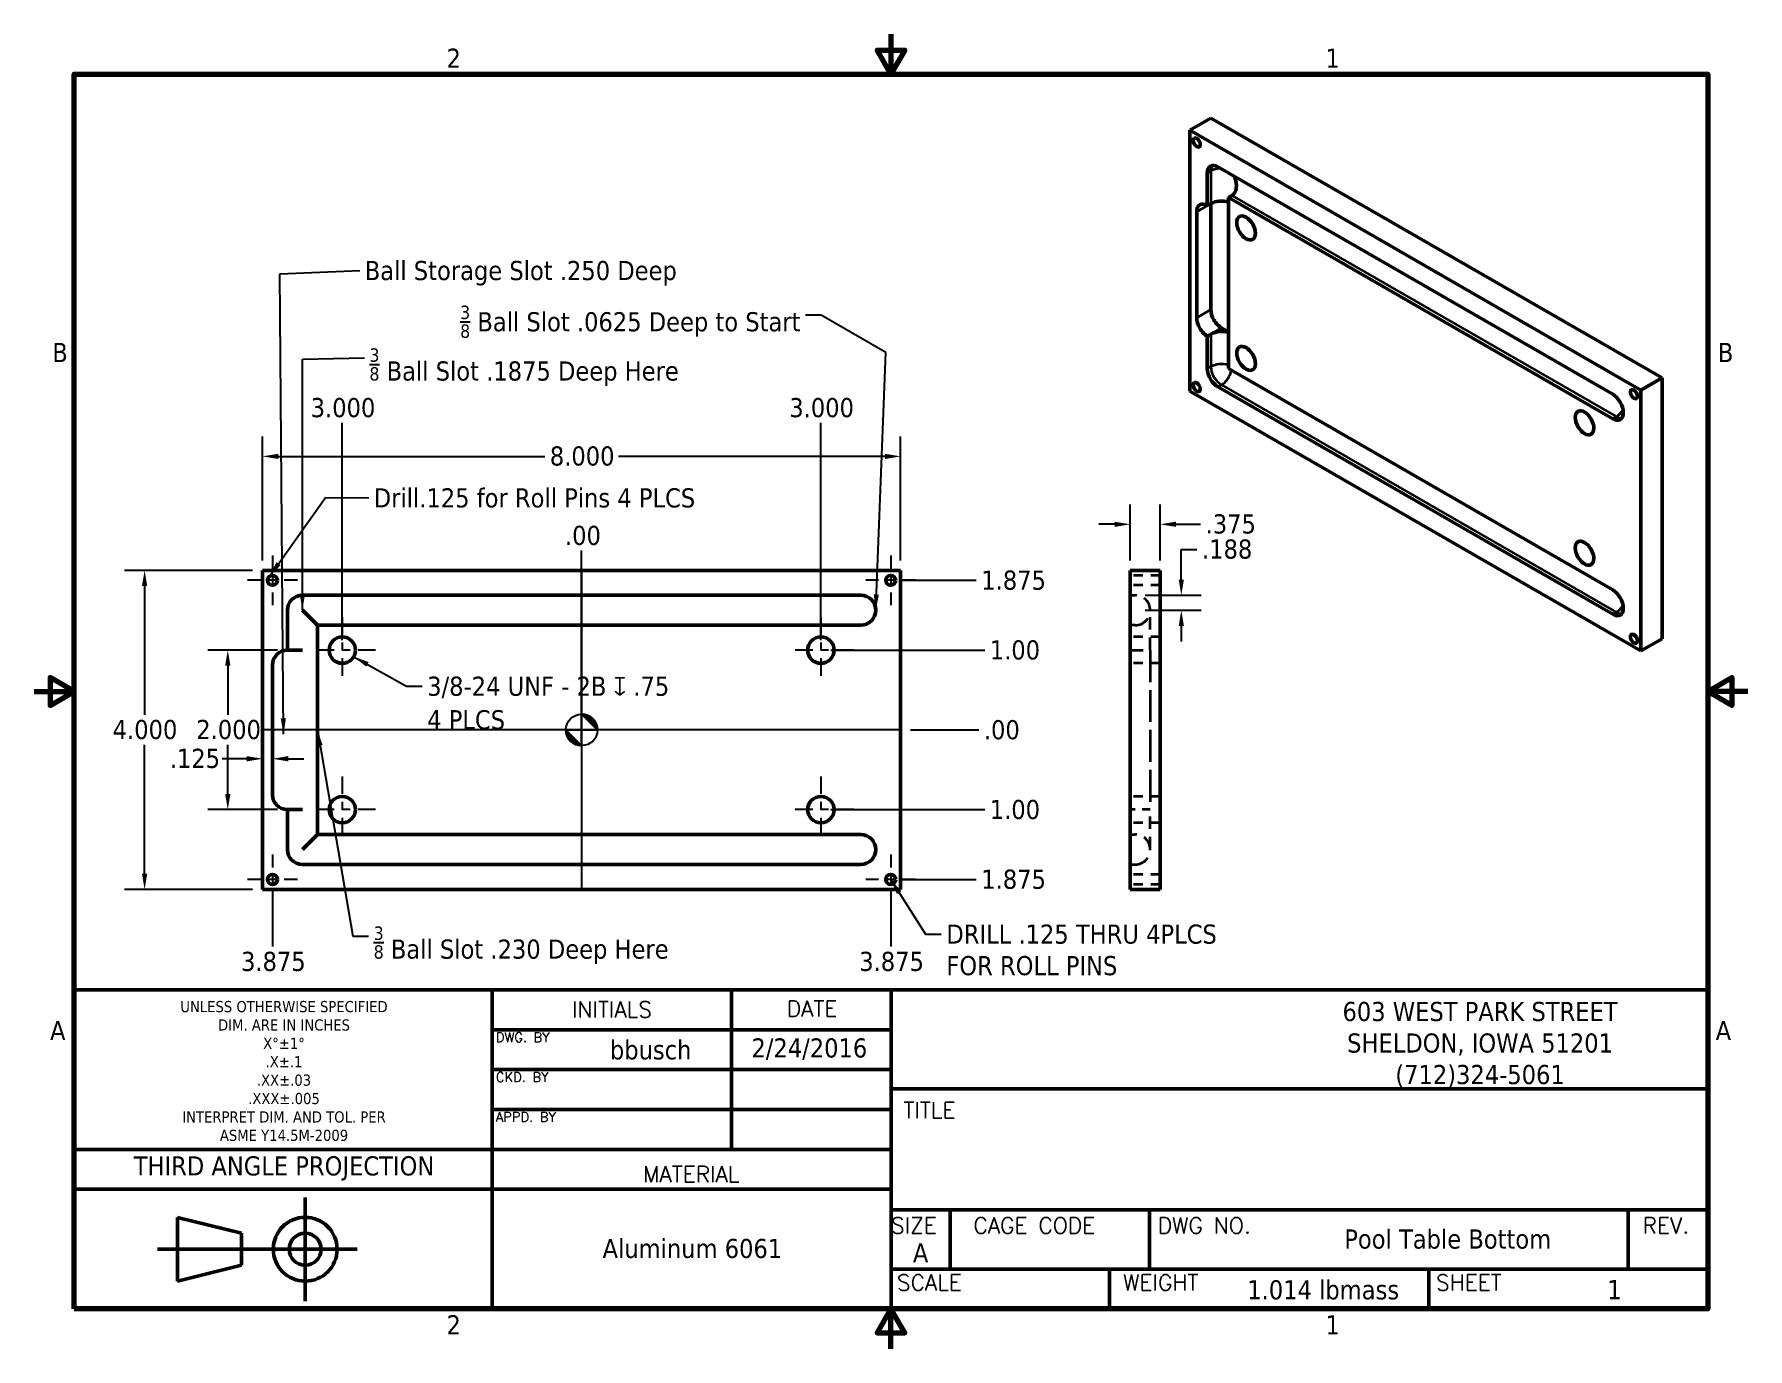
# Model space of a CAD drawing. Header units: inches. Extents: x 0.3 to 21.7, y 0.3 to 16.7.
import ezdxf
from ezdxf.enums import TextEntityAlignment as Align

# ---------------------------------------------------------------- set-up
doc = ezdxf.new("R2010")
doc.units = ezdxf.units.IN
doc.header["$LTSCALE"] = 2
doc.header["$MEASUREMENT"] = 0
doc.linetypes.add('CHAIN', pattern=[0.7087, 0.4724, -0.0591, 0.1181, -0.0591])
doc.linetypes.add('DASHED', pattern=[0.2067, 0.1654, -0.0413])
for name, color, linetype, lineweight in [('Border (ANSI)', 7, 'Continuous', 70), ('Center Mark (ANSI)', 7, 'Continuous', 25), ('Dimension (ANSI)', 7, 'Continuous', 25), ('Hidden (ANSI)', 7, 'DASHED', 35), ('Sketch Geometry (ANSI)', 7, 'Continuous', 25), ('Symbol (ANSI)', 7, 'Continuous', 25), ('Title (ANSI)', 7, 'Continuous', 50), ('Visible (ANSI)', 7, 'Continuous', 50), ('Visible Narrow (ANSI)', 7, 'Continuous', 35)]:
    doc.layers.add(name, color=color, linetype=linetype, lineweight=lineweight)
doc.styles.add('Note Text (ANSI)', font='tahoma.ttf')
doc.styles.add('Text Style48', font='tahoma.ttf')
doc.dimstyles.new('Default (ANSI)', dxfattribs={"dimscale": 2, "dimtxt": 0.12, "dimasz": 0.098425, "dimexe": 0.125, "dimexo": 0.0625, "dimgap": 0.031496, "dimtad": 0, "dimtih": 1, "dimtoh": 1, "dimrnd": 1e-08, "dimzin": 4, "dimdsep": 46, "dimtxsty": 'Note Text (ANSI)', "dimcen": 0.09, "dimdle": 0.393701, "dimclrd": 256, "dimclre": 256, "dimclrt": 256, "dimadec": 0, "dimazin": 1, "dimtfac": 1, "dimtofl": 0, "dimtmove": 0, "dimatfit": 3, "dimfxl": 1, "dimtolj": 1, "dimtzin": 4, "dimlwd": -1, "dimlwe": -1, "dimarcsym": 0})
doc.dimstyles.new('Default (ANSI)$7', dxfattribs={"dimscale": 2, "dimtxt": 0.12, "dimasz": 0.098425, "dimexe": 0.125, "dimexo": 0.0625, "dimgap": 0.031496, "dimtad": 0, "dimtih": 1, "dimtoh": 1, "dimrnd": 1e-08, "dimzin": 4, "dimdsep": 46, "dimtxsty": 'Note Text (ANSI)', "dimcen": 0.09, "dimdle": 0.393701, "dimclrd": 256, "dimclre": 256, "dimclrt": 256, "dimadec": 0, "dimazin": 1, "dimtfac": 1, "dimtofl": 0, "dimtmove": 0, "dimatfit": 3, "dimfxl": 1, "dimtolj": 1, "dimtzin": 4, "dimlwd": -1, "dimlwe": -1, "dimarcsym": 0})

# ---------------------------------------------------------------- blocks, each defined once
blk = doc.blocks.new('Borders Default Border')
at = {"layer": 'Border (ANSI)', "flags": 128}
for points in [[(5.5, 8.37), (5.5, 8.12), (5.413, 8.27), (5.587, 8.27), (5.5, 8.12)], [(0.38, 0.38), (0.38, 8.12), (10.62, 8.12), (10.62, 0.38), (0.38, 0.38)], [(0.13, 4.25), (0.38, 4.25), (0.23, 4.337), (0.23, 4.163), (0.38, 4.25)], [(10.87, 4.25), (10.62, 4.25), (10.77, 4.337), (10.77, 4.163), (10.62, 4.25)], [(5.5, 0.13), (5.5, 0.38), (5.413, 0.23), (5.587, 0.23), (5.5, 0.38)]]:
    blk.add_lwpolyline(points, dxfattribs=at)
at = {"layer": 'Border (ANSI)', "char_height": 0.12, "attachment_point": 7, "style": 'Note Text (ANSI)'}
for s, insert in [('2', (2.714, 8.16)), ('1', (8.223, 8.16)), ('B', (0.243, 6.315)), ('B', (10.683, 6.315)), ('A', (0.229, 2.065)), ('A', (10.669, 2.065)), ('2', (2.714, 0.22)), ('1', (8.223, 0.22))]:
    blk.add_mtext(s, dxfattribs=dict(at, insert=insert))
blk = doc.blocks.new('Title Blocks NCC')
at = {"layer": 'Title (ANSI)'}
for p, q in [((-1.207, 2.066), (-1.207, 4.066)), ((-1.207, 4.066), (1.413, 4.066)), ((9.033, 4.066), (1.413, 4.066)), ((1.413, 4.066), (1.413, 2.066)), ((2.913, 4.066), (2.913, 3.066)), ((3.913, 2.066), (3.913, 4.066)), ((9.033, 2.066), (9.033, 4.066)), ((1.413, 3.816), (3.913, 3.816)), ((1.413, 3.566), (3.913, 3.566)), ((3.913, 3.446), (9.033, 3.446)), ((1.413, 3.316), (3.913, 3.316)), ((-1.207, 3.066), (1.413, 3.066)), ((1.413, 3.066), (3.913, 3.066)), ((1.413, 2.816), (-1.207, 2.816)), ((1.413, 2.816), (3.913, 2.816)), ((0.241, 2.765), (0.241, 2.115)), ((3.913, 2.686), (9.033, 2.686)), ((4.283, 2.316), (4.283, 2.686)), ((5.533, 2.316), (5.533, 2.686)), ((8.533, 2.316), (8.533, 2.686)), ((-0.559, 2.64), (-0.559, 2.24)), ((-0.159, 2.54), (-0.559, 2.64)), ((-0.159, 2.54), (-0.159, 2.34)), ((-0.684, 2.44), (-0.034, 2.44)), ((0.566, 2.44), (-0.034, 2.44)), ((-0.159, 2.34), (-0.559, 2.24)), ((3.913, 2.316), (9.033, 2.316)), ((5.283, 2.066), (5.283, 2.316)), ((7.283, 2.066), (7.283, 2.316)), ((1.413, 2.066), (-1.207, 2.066)), ((1.413, 2.066), (9.033, 2.066))]:
    blk.add_line(p, q, dxfattribs=at)
for radius in [0.2, 0.1]:
    blk.add_circle((0.241, 2.44), radius, dxfattribs=at)
at = {"layer": 'Title (ANSI)', "attachment_point": 5, "line_spacing_factor": 0.987884, "style": 'Note Text (ANSI)'}
for s, insert, char_height, width in [('\\fTahoma|b0|i0;\\H0.0700;UNLESS OTHERWISE SPECIFIED\\PDIM. ARE IN INCHES\\PX°±1°\\P.X±.1\\P.XX±.03\\P.XXX±.005\\PINTERPRET DIM. AND TOL. PER\\PASME Y14.5M-2009', (0.108, 3.557), 0.07, 2.61763), ('603 WEST PARK STREET\\PSHELDON, IOWA 51201\\P(712)324-5061', (7.605, 3.722), 0.12, 3.41779)]:
    blk.add_mtext(s, dxfattribs=dict(at, insert=insert, char_height=char_height, width=width))
at = {"layer": 'Title (ANSI)', "style": 'Note Text (ANSI)'}
for s, insert, char_height, width, attachment_point in [('\\fRomanS|b0|i0;\\H0.1000;INITIALS', (2.164, 3.943), 0.1, 1.49529, 5), ('\\fRomanS|b0|i0;\\H0.1000;DATE', (3.418, 3.948), 0.1, 0.98639, 5), ('\\fRomanS|b0|i0;\\H0.0600;DWG. BY', (1.436, 3.799), 0.06, 0.55288, 1), ('\\fRomanS|b0|i0;\\H0.0600;CKD. BY', (1.436, 3.549), 0.06, 0.55288, 1), ('\\fRomanS|b0|i0;\\H0.0600;APPD. BY', (1.436, 3.299), 0.06, 0.55288, 1), ('THIRD ANGLE PROJECTION', (0.108, 2.946), 0.12, 2.61763, 5), ('\\fRomanS|b0|i0;\\H0.1000;MATERIAL', (2.661, 2.91), 0.1, 2.50052, 5), ('\\fRomanS|b0|i0;\\H0.1000;SIZE', (3.913, 2.639), 0.1, 0.3274, 1)]:
    blk.add_mtext(s, dxfattribs=dict(at, insert=insert, char_height=char_height, width=width, attachment_point=attachment_point))
at = {"layer": 'Title (ANSI)', "char_height": 0.1, "attachment_point": 1, "style": 'Note Text (ANSI)'}
for s, insert in [('\\fRomanS|b0|i0;\\H0.1000;TITLE', (3.991, 3.361)), ('\\fRomanS|b0|i0;\\H0.1000;CAGE CODE', (4.43, 2.639)), ('\\fRomanS|b0|i0;\\H0.1000;DWG NO.', (5.585, 2.639)), ('\\fRomanS|b0|i0;\\H0.1000;REV.', (8.624, 2.639)), ('\\fRomanS|b0|i0;\\H0.1000;SCALE', (3.95, 2.281)), ('\\fRomanS|b0|i0;\\H0.1000;WEIGHT', (5.368, 2.281)), ('\\fRomanS|b0|i0;\\H0.1000;SHEET', (7.329, 2.281))]:
    blk.add_mtext(s, dxfattribs=dict(at, insert=insert))
at = {"layer": 'Title (ANSI)', "style": 'Note Text (ANSI)'}
for tag, p in [('CREATION_DATE_001', (3.038, 3.642)), ('AUTHOR_001', (2.151, 3.63)), ('MATERIAL_001', (2.105, 2.385)), ('Sheet_Size_001', (4.05, 2.358)), ('PART_NUMBER_001', (6.754, 2.444)), ('MASS\\P3;_001', (6.146, 2.126)), ('Sheet_Number_001', (8.402, 2.127))]:
    blk.add_attdef(tag, p, '', height=0.12, dxfattribs=at)
at = {"layer": 'Title (ANSI)'}
for tag, height, style, p in [('CHECKED_BY', 0.12, 'Note Text (ANSI)', (2.409, 3.433)), ('CHECKED_DATE', 0.12, 'Note Text (ANSI)', (3.418, 3.433)), ('ENG_APPROVED_BY', 0.12, 'Note Text (ANSI)', (2.409, 3.194)), ('ENG_APPROVAL_DATE', 0.12, 'Note Text (ANSI)', (3.418, 3.194)), ('DESCRIPTION', 0.2, 'Text Style48', (6.726, 3.075)), ('REVISION_NUMBER', 0.12, 'Note Text (ANSI)', (8.791, 2.418)), ('SCALE', 0.12, 'Note Text (ANSI)', (4.896, 2.187))]:
    blk.add_attdef(tag, text='', height=height, dxfattribs=dict(at, style=style)).set_placement(p, align=Align.MIDDLE_CENTER)
blk = doc.blocks.new('*D6')
at = {"layer": 'Defpoints', "color": 0}
for p in [(11.121, 11.448), (3.121, 10.019), (11.121, 10.019)]:
    blk.add_point(p, dxfattribs=at)
at = {"layer": 'Dimension (ANSI)'}
for p, q in [((3.121, 10.144), (3.121, 11.698)), ((11.121, 10.144), (11.121, 11.698)), ((3.318, 11.448), (6.66, 11.448)), ((10.924, 11.448), (7.582, 11.448))]:
    blk.add_line(p, q, dxfattribs=at)
for points in [[(3.318, 11.48), (3.318, 11.415), (3.121, 11.448)], [(10.924, 11.48), (10.924, 11.415), (11.121, 11.448)]]:
    blk.add_solid(points, dxfattribs=at)
at = {"layer": 'Dimension (ANSI)', "insert": (6.723, 11.573), "char_height": 0.24, "attachment_point": 1, "style": 'Note Text (ANSI)'}
blk.add_mtext('\\A1;8.000', dxfattribs=at)
blk = doc.blocks.new('*D7')
at = {"layer": 'Defpoints', "color": 0}
for p in [(1.643, 10.019), (3.121, 10.019), (3.121, 6.019)]:
    blk.add_point(p, dxfattribs=at)
at = {"layer": 'Dimension (ANSI)'}
for p, q in [((2.996, 10.019), (1.393, 10.019)), ((1.643, 9.822), (1.643, 8.207)), ((1.643, 6.216), (1.643, 7.831)), ((2.996, 6.019), (1.393, 6.019))]:
    blk.add_line(p, q, dxfattribs=at)
for points in [[(1.61, 9.822), (1.676, 9.822), (1.643, 10.019)], [(1.61, 6.216), (1.676, 6.216), (1.643, 6.019)]]:
    blk.add_solid(points, dxfattribs=at)
at = {"layer": 'Dimension (ANSI)', "insert": (1.243, 8.144), "char_height": 0.24, "attachment_point": 1, "style": 'Note Text (ANSI)'}
blk.add_mtext('\\A1;4.000', dxfattribs=at)
blk = doc.blocks.new('*D8')
at = {"layer": 'Defpoints', "color": 0}
for p in [(14, 10.596), (14, 10.019), (14.375, 10.019)]:
    blk.add_point(p, dxfattribs=at)
at = {"layer": 'Dimension (ANSI)'}
for p, q in [((14, 10.144), (14, 10.846)), ((14.375, 10.144), (14.375, 10.846)), ((13.803, 10.596), (13.606, 10.596)), ((14.572, 10.596), (14.881, 10.596))]:
    blk.add_line(p, q, dxfattribs=at)
for points in [[(13.803, 10.629), (13.803, 10.564), (14, 10.596)], [(14.572, 10.629), (14.572, 10.564), (14.375, 10.596)]]:
    blk.add_solid(points, dxfattribs=at)
at = {"layer": 'Dimension (ANSI)', "insert": (14.944, 10.721), "char_height": 0.24, "attachment_point": 1, "style": 'Note Text (ANSI)'}
blk.add_mtext('\\A1;.375', dxfattribs=at)
blk = doc.blocks.new('Origin Indicator Symbol1')
at = {"layer": 'Dimension (ANSI)'}
h = blk.add_hatch(color=256, dxfattribs=at)
edge = h.paths.add_edge_path(flags=0)
edge.add_line((3.561, 4.108), (3.659, 4.009))
edge.add_arc((3.561, 4.009), 0.0984, 0, 90)
h = blk.add_hatch(color=256, dxfattribs=at)
edge = h.paths.add_edge_path(flags=0)
edge.add_line((3.561, 3.911), (3.462, 4.009))
edge.add_arc((3.561, 4.009), 0.0984, 180, 270)
for p, q in [((3.561, 4.108), (3.659, 4.009)), ((3.561, 3.911), (3.462, 4.009))]:
    blk.add_line(p, q, dxfattribs=at)
at = {"layer": 'Dimension (ANSI)', "flags": 128}
for points in [[(3.561, 4.009), (3.659, 4.009), (3.561, 4.108), (3.561, 4.009)], [(3.561, 4.009), (3.561, 4.108), (3.561, 3.911), (3.561, 4.009)], [(3.561, 4.009), (3.561, 3.911), (3.462, 4.009), (3.561, 4.009)], [(3.561, 4.009), (3.462, 4.009), (3.561, 4.009), (3.561, 4.009)]]:
    blk.add_lwpolyline(points, dxfattribs=at)
at = {"layer": 'Dimension (ANSI)'}
blk.add_circle((3.561, 4.009), 0.0984, dxfattribs=at)
for start, end in [(0, 90), (180, 270)]:
    blk.add_arc((3.561, 4.009), 0.0984, start, end, dxfattribs=at)
for points in [[(3.561, 4.009), (3.659, 4.009), (3.561, 4.108), (3.561, 4.009)], [(3.561, 4.009), (3.561, 4.108), (3.561, 3.911), (3.561, 4.009)], [(3.561, 4.009), (3.561, 3.911), (3.462, 4.009), (3.561, 4.009)], [(3.561, 4.009), (3.462, 4.009), (3.561, 4.009)]]:
    blk.add_solid(points, dxfattribs=at)
blk = doc.blocks.new('*D10')
at = {"layer": 'Defpoints', "color": 0}
for p in [(4.121, 11.869), (4.121, 9.019), (7.121, 8.019)]:
    blk.add_point(p, dxfattribs=at)
at = {"layer": 'Dimension (ANSI)'}
blk.add_line((4.121, 9.144), (4.121, 11.869), dxfattribs=at)
at = {"layer": 'Dimension (ANSI)', "insert": (3.725, 12.057), "char_height": 0.24, "attachment_point": 4, "rotation": 0.0057, "style": 'Note Text (ANSI)'}
blk.add_mtext('\\A1;3.000', dxfattribs=at)
blk = doc.blocks.new('*D11')
at = {"layer": 'Defpoints', "color": 0}
for p in [(10.121, 11.869), (10.121, 9.019), (7.121, 8.019)]:
    blk.add_point(p, dxfattribs=at)
at = {"layer": 'Dimension (ANSI)'}
blk.add_line((10.121, 9.144), (10.121, 11.869), dxfattribs=at)
at = {"layer": 'Dimension (ANSI)', "insert": (9.725, 12.057), "char_height": 0.24, "attachment_point": 4, "rotation": 0.0057, "style": 'Note Text (ANSI)'}
blk.add_mtext('\\A1;3.000', dxfattribs=at)
blk = doc.blocks.new('*D12')
at = {"layer": 'Defpoints', "color": 0}
for p in [(7.121, 8.019), (10.121, 7.019), (12.175, 7.019)]:
    blk.add_point(p, dxfattribs=at)
at = {"layer": 'Dimension (ANSI)'}
blk.add_line((10.246, 7.019), (12.175, 7.019), dxfattribs=at)
at = {"layer": 'Dimension (ANSI)', "insert": (12.238, 7.019), "char_height": 0.24, "attachment_point": 4, "style": 'Note Text (ANSI)'}
blk.add_mtext('\\A1;1.00', dxfattribs=at)
blk = doc.blocks.new('*D13')
at = {"layer": 'Defpoints', "color": 0}
for p in [(10.121, 9.019), (12.175, 9.019), (7.121, 8.019)]:
    blk.add_point(p, dxfattribs=at)
at = {"layer": 'Dimension (ANSI)'}
blk.add_line((10.246, 9.019), (12.175, 9.019), dxfattribs=at)
at = {"layer": 'Dimension (ANSI)', "insert": (12.238, 9.019), "char_height": 0.24, "attachment_point": 4, "style": 'Note Text (ANSI)'}
blk.add_mtext('\\A1;1.00', dxfattribs=at)
blk = doc.blocks.new('*D14')
at = {"layer": 'Defpoints', "color": 0}
for p in [(10.121, 9.019), (12.175, 9.019), (7.121, 8.019)]:
    blk.add_point(p, dxfattribs=at)
at = {"layer": 'Dimension (ANSI)'}
blk.add_line((10.246, 9.019), (12.175, 9.019), dxfattribs=at)
at = {"layer": 'Dimension (ANSI)', "insert": (12.238, 9.019), "char_height": 0.24, "attachment_point": 4, "style": 'Note Text (ANSI)'}
blk.add_mtext('\\A1;1.00', dxfattribs=at)
blk = doc.blocks.new('*D15')
at = {"layer": 'Defpoints', "color": 0}
for p in [(3.434, 9.019), (2.686, 7.019), (3.434, 7.019)]:
    blk.add_point(p, dxfattribs=at)
at = {"layer": 'Dimension (ANSI)'}
for p, q in [((3.309, 9.019), (2.436, 9.019)), ((2.686, 8.822), (2.686, 8.207)), ((2.686, 7.216), (2.686, 7.831)), ((3.309, 7.019), (2.436, 7.019))]:
    blk.add_line(p, q, dxfattribs=at)
for points in [[(2.653, 8.822), (2.719, 8.822), (2.686, 9.019)], [(2.653, 7.216), (2.719, 7.216), (2.686, 7.019)]]:
    blk.add_solid(points, dxfattribs=at)
at = {"layer": 'Dimension (ANSI)', "insert": (2.291, 8.144), "char_height": 0.24, "attachment_point": 1, "style": 'Note Text (ANSI)'}
blk.add_mtext('\\A1;2.000', dxfattribs=at)
blk = doc.blocks.new('*D16')
at = {"layer": 'Defpoints', "color": 0}
for p in [(7.121, 10.267), (7.121, 10.019), (7.121, 8.019)]:
    blk.add_point(p, dxfattribs=at)
at = {"layer": 'Dimension (ANSI)'}
blk.add_line((7.121, 10.144), (7.121, 10.267), dxfattribs=at)
at = {"layer": 'Dimension (ANSI)', "insert": (6.913, 10.455), "char_height": 0.24, "attachment_point": 4, "rotation": 0.0057, "style": 'Note Text (ANSI)'}
blk.add_mtext('\\A1;.00', dxfattribs=at)
blk = doc.blocks.new('*D17')
at = {"layer": 'Defpoints', "color": 0}
for p in [(7.121, 10.267), (7.121, 8.019), (7.121, 8.019)]:
    blk.add_point(p, dxfattribs=at)
at = {"layer": 'Dimension (ANSI)'}
blk.add_line((7.121, 8.144), (7.121, 10.267), dxfattribs=at)
at = {"layer": 'Dimension (ANSI)', "insert": (6.913, 10.455), "char_height": 0.24, "attachment_point": 4, "rotation": 0.0057, "style": 'Note Text (ANSI)'}
blk.add_mtext('\\A1;.00', dxfattribs=at)
blk = doc.blocks.new('*D18')
at = {"layer": 'Defpoints', "color": 0}
for p in [(7.121, 8.019), (11.121, 8.019), (12.101, 8.019)]:
    blk.add_point(p, dxfattribs=at)
at = {"layer": 'Dimension (ANSI)'}
blk.add_line((11.246, 8.019), (12.101, 8.019), dxfattribs=at)
at = {"layer": 'Dimension (ANSI)', "insert": (12.164, 8.019), "char_height": 0.24, "attachment_point": 4, "style": 'Note Text (ANSI)'}
blk.add_mtext('\\A1;.00', dxfattribs=at)
blk = doc.blocks.new('*D19')
at = {"layer": 'Defpoints', "color": 0}
for p in [(7.121, 8.019), (3.246, 6.144), (3.246, 5.302)]:
    blk.add_point(p, dxfattribs=at)
at = {"layer": 'Dimension (ANSI)'}
blk.add_line((3.246, 6.019), (3.246, 5.302), dxfattribs=at)
at = {"layer": 'Dimension (ANSI)', "insert": (2.852, 5.114), "char_height": 0.24, "attachment_point": 4, "rotation": 0.0057, "style": 'Note Text (ANSI)'}
blk.add_mtext('\\A1;3.875', dxfattribs=at)
blk = doc.blocks.new('*D20')
at = {"layer": 'Defpoints', "color": 0}
for p in [(7.121, 8.019), (10.996, 6.144), (10.996, 5.302)]:
    blk.add_point(p, dxfattribs=at)
at = {"layer": 'Dimension (ANSI)'}
blk.add_line((10.996, 6.019), (10.996, 5.302), dxfattribs=at)
at = {"layer": 'Dimension (ANSI)', "insert": (10.602, 5.114), "char_height": 0.24, "attachment_point": 4, "rotation": 0.0057, "style": 'Note Text (ANSI)'}
blk.add_mtext('\\A1;3.875', dxfattribs=at)
blk = doc.blocks.new('*D21')
at = {"layer": 'Defpoints', "color": 0}
for p in [(7.121, 8.019), (10.996, 6.144), (12.069, 6.144)]:
    blk.add_point(p, dxfattribs=at)
at = {"layer": 'Dimension (ANSI)'}
blk.add_line((11.121, 6.144), (12.069, 6.144), dxfattribs=at)
at = {"layer": 'Dimension (ANSI)', "insert": (12.132, 6.144), "char_height": 0.24, "attachment_point": 4, "style": 'Note Text (ANSI)'}
blk.add_mtext('\\A1;1.875', dxfattribs=at)
blk = doc.blocks.new('*D22')
at = {"layer": 'Defpoints', "color": 0}
for p in [(10.996, 9.894), (12.069, 9.894), (7.121, 8.019)]:
    blk.add_point(p, dxfattribs=at)
at = {"layer": 'Dimension (ANSI)'}
blk.add_line((11.121, 9.894), (12.069, 9.894), dxfattribs=at)
at = {"layer": 'Dimension (ANSI)', "insert": (12.132, 9.894), "char_height": 0.24, "attachment_point": 4, "style": 'Note Text (ANSI)'}
blk.add_mtext('\\A1;1.875', dxfattribs=at)
blk = doc.blocks.new('*D23')
at = {"layer": 'Defpoints', "color": 0}
for p in [(3.121, 7.657), (3.246, 7.657), (3.246, 7.657)]:
    blk.add_point(p, dxfattribs=at)
at = {"layer": 'Dimension (ANSI)'}
for p, q in [((2.924, 7.657), (2.614, 7.657)), ((3.443, 7.657), (3.64, 7.657))]:
    blk.add_line(p, q, dxfattribs=at)
for points in [[(2.924, 7.69), (2.924, 7.624), (3.121, 7.657)], [(3.443, 7.69), (3.443, 7.624), (3.246, 7.657)]]:
    blk.add_solid(points, dxfattribs=at)
at = {"layer": 'Dimension (ANSI)', "insert": (1.959, 7.782), "char_height": 0.24, "attachment_point": 1, "style": 'Note Text (ANSI)'}
blk.add_mtext('\\A1;.125', dxfattribs=at)
blk = doc.blocks.new('*D24')
at = {"layer": 'Defpoints', "color": 0}
for p in [(14.062, 9.706), (14.062, 9.519), (14.639, 9.519)]:
    blk.add_point(p, dxfattribs=at)
at = {"layer": 'Dimension (ANSI)'}
for p, q in [((14.639, 9.903), (14.639, 10.28)), ((14.639, 10.28), (14.836, 10.28)), ((14.187, 9.706), (14.889, 9.706)), ((14.187, 9.519), (14.889, 9.519)), ((14.639, 9.322), (14.639, 9.125))]:
    blk.add_line(p, q, dxfattribs=at)
for points in [[(14.607, 9.903), (14.672, 9.903), (14.639, 9.706)], [(14.607, 9.322), (14.672, 9.322), (14.639, 9.519)]]:
    blk.add_solid(points, dxfattribs=at)
at = {"layer": 'Dimension (ANSI)', "insert": (14.899, 10.406), "char_height": 0.24, "attachment_point": 1, "style": 'Note Text (ANSI)'}
blk.add_mtext('\\A1;.188', dxfattribs=at)

msp = doc.modelspace()

# ---------------------------------------------------------------- linework, layer by layer
at = {"layer": 'Center Mark (ANSI)', "linetype": 'CHAIN', "ltscale": 0.173502}
for p, q in [((3.2461, 10.2064), (3.2461, 9.5814)), ((10.9961, 10.2064), (10.9961, 9.5814)), ((3.5586, 9.8939), (2.9336, 9.8939)), ((11.3086, 9.8939), (10.6836, 9.8939)), ((3.2461, 6.4564), (3.2461, 5.8314)), ((10.9961, 6.4564), (10.9961, 5.8314)), ((3.5586, 6.1439), (2.9336, 6.1439)), ((11.3086, 6.1439), (10.6836, 6.1439))]:
    msp.add_line(p, q, dxfattribs=at)
at = {"layer": 'Center Mark (ANSI)', "linetype": 'CHAIN', "ltscale": 0.230443}
for p, q in [((4.1211, 9.4339), (4.1211, 8.6039)), ((10.1211, 9.4339), (10.1211, 8.6039)), ((4.5361, 9.0189), (3.7061, 9.0189)), ((10.5361, 9.0189), (9.7061, 9.0189)), ((4.1211, 7.4339), (4.1211, 6.6039)), ((10.1211, 7.4339), (10.1211, 6.6039)), ((4.5361, 7.0189), (3.7061, 7.0189)), ((10.5361, 7.0189), (9.7061, 7.0189))]:
    msp.add_line(p, q, dxfattribs=at)
at = {"layer": 'Hidden (ANSI)', "ltscale": 0.357031}
for p, q in [((14.3748, 9.9564), (13.9998, 9.9564)), ((14.3748, 9.8314), (13.9998, 9.8314)), ((14.3748, 9.1839), (13.9998, 9.1839)), ((14.3748, 8.8539), (13.9998, 8.8539)), ((14.3748, 7.1839), (13.9998, 7.1839)), ((14.3748, 6.8539), (13.9998, 6.8539)), ((14.3748, 6.2064), (13.9998, 6.2064)), ((14.3748, 6.0814), (13.9998, 6.0814))]:
    msp.add_line(p, q, dxfattribs=at)
at = {"layer": 'Hidden (ANSI)', "ltscale": 0.059422}
for p, q in [((13.9998, 9.7064), (14.0623, 9.7064)), ((14.0623, 9.3314), (13.9998, 9.3314)), ((13.9998, 9.0189), (14.0623, 9.0189)), ((14.0623, 7.0189), (13.9998, 7.0189)), ((13.9998, 6.7064), (14.0623, 6.7064)), ((13.9998, 6.3314), (14.0623, 6.3314))]:
    msp.add_line(p, q, dxfattribs=at)
at = {"layer": 'Hidden (ANSI)', "ltscale": 0.476074}
for p, q in [((14.2498, 9.0189), (14.2498, 9.5189)), ((14.2498, 6.5189), (14.2498, 7.0189))]:
    msp.add_line(p, q, dxfattribs=at)
at = {"layer": 'Hidden (ANSI)', "ltscale": 0.28039}
for p, q in [((14.0623, 9.0189), (14.2498, 9.0189)), ((14.2498, 7.0189), (14.0623, 7.0189))]:
    msp.add_line(p, q, dxfattribs=at)
at = {"layer": 'Hidden (ANSI)', "ltscale": 1.209482}
msp.add_line((14.2498, 9.0189), (14.2498, 7.0189), dxfattribs=at)
at = {"layer": 'Hidden (ANSI)', "ltscale": 0.560879}
for centre in [(14.0623, 9.5189), (14.0623, 6.5189)]:
    msp.add_arc(centre, 0.1875, 270, 90, dxfattribs=at)
at = {"layer": 'Sketch Geometry (ANSI)', "color": 7}
for p, q in [((7.1211, 10.0189), (7.1211, 6.0189)), ((11.1211, 8.0189), (3.1211, 8.0189))]:
    msp.add_line(p, q, dxfattribs=at)
at = {"layer": 'Visible (ANSI)'}
for p, q in [((14.7443, 15.5363), (15.0095, 15.689)), ((15.0095, 15.689), (20.6663, 12.4315)), ((14.7443, 12.2661), (14.7443, 15.5363)), ((14.7443, 15.5363), (20.4012, 12.2788)), ((15.0979, 15.0772), (20.0476, 12.2269)), ((14.9653, 14.5915), (14.9653, 15.0003)), ((14.9653, 14.5915), (15.0095, 14.617)), ((15.0095, 13.2879), (15.0095, 14.6164)), ((15.2305, 14.6943), (15.2746, 14.7198)), ((15.2305, 14.6943), (15.2305, 12.5483)), ((20.0476, 11.9203), (15.2305, 14.6943)), ((14.8327, 13.1861), (14.8327, 14.5146)), ((15.0095, 12.9819), (14.9653, 12.9564)), ((14.9653, 12.5477), (14.9653, 12.9564)), ((15.1421, 13.0582), (15.2305, 13.0073)), ((15.2305, 12.5483), (20.0476, 9.7742)), ((20.4012, 9.0086), (14.7443, 12.2661)), ((20.0476, 9.4677), (15.0979, 12.318)), ((20.4012, 12.2788), (20.6663, 12.4315)), ((20.4012, 12.2788), (20.4012, 9.0086)), ((20.6663, 12.4315), (20.6663, 9.1613)), ((3.1211, 6.0189), (3.1211, 10.0189)), ((3.1211, 10.0189), (11.1211, 10.0189)), ((11.1211, 10.0189), (11.1211, 6.0189)), ((13.9998, 10.0189), (13.9998, 6.0189)), ((13.9998, 10.0189), (14.3748, 10.0189)), ((14.3748, 10.0189), (14.3748, 6.0189)), ((3.6211, 9.7064), (10.6211, 9.7064)), ((3.4336, 9.0189), (3.4336, 9.5189)), ((3.8086, 9.3314), (3.6211, 9.5189)), ((3.8086, 9.3314), (3.8086, 6.7064)), ((10.6211, 9.3314), (3.8086, 9.3314)), ((20.4012, 9.0086), (20.6663, 9.1613)), ((3.2461, 7.2064), (3.2461, 8.8314)), ((3.4336, 9.0189), (3.6211, 9.0189)), ((3.6211, 7.0189), (3.4336, 7.0189)), ((3.4336, 6.5189), (3.4336, 7.0189)), ((3.6211, 6.5189), (3.8086, 6.7064)), ((3.8086, 6.7064), (10.6211, 6.7064)), ((10.6211, 6.3314), (3.6211, 6.3314)), ((11.1211, 6.0189), (3.1211, 6.0189)), ((13.9998, 6.0189), (14.3748, 6.0189))]:
    msp.add_line(p, q, dxfattribs=at)
for centre, radius in [((3.2461, 9.8939), 0.0625), ((10.9961, 9.8939), 0.0625), ((4.1211, 9.0189), 0.165), ((10.1211, 9.0189), 0.165), ((4.1211, 7.0189), 0.165), ((10.1211, 7.0189), 0.165), ((3.2461, 6.1439), 0.0625), ((10.9961, 6.1439), 0.0625)]:
    msp.add_circle(centre, radius, dxfattribs=at)
for centre, start, end in [((3.6211, 9.5189), 90, 180), ((10.6211, 9.5189), 270, 90), ((3.4336, 8.8314), 90, 180), ((3.4336, 7.2064), 180, 270), ((10.6211, 6.5189), 270, 90), ((3.6211, 6.5189), 180, 270)]:
    msp.add_arc(centre, 0.1875, start, end, dxfattribs=at)
for centre, major_axis in [((14.8327, 15.3832), (-0.0312, 0.0542)), ((15.4514, 14.3116), (-0.0823, 0.143)), ((15.4514, 12.6765), (-0.0823, 0.143)), ((14.8327, 12.3174), (-0.0312, 0.0542)), ((20.3128, 12.2275), (-0.0312, 0.0542)), ((19.6941, 11.8684), (-0.0823, 0.143)), ((19.6941, 10.2333), (-0.0823, 0.143)), ((20.3128, 9.1617), (-0.0312, 0.0542))]:
    msp.add_ellipse(centre, major_axis=major_axis, ratio=0.5780931, dxfattribs=at)
for centre, major_axis, ratio, start_param, end_param in [((15.0979, 14.924), (-0.0936, 0.1625), 0.5780931, 5.4997209, 7.0705172), ((15.1421, 14.9494), (0.1327, -0.2296), 0.5769785, 6.2822185, 7.5625004), ((14.9653, 14.4382), (-0.0936, 0.1625), 0.5780931, 5.4997209, 7.0705172), ((15.1421, 14.5406), (0.1875, 0), 0.5758617, 1.0799136, 2.3561945), ((15.1421, 14.54), (0.0936, -0.1625), 0.5780931, 3.9250571, 3.9289245), ((14.9653, 13.1097), (0.0936, -0.1625), 0.5780931, 3.9289245, 5.4997209), ((15.1421, 13.2115), (0.0936, -0.1625), 0.5780931, 3.9289245, 5.4997209), ((15.1421, 12.9055), (-0.1875, 0), 0.5758617, 4.2215063, 5.4977871), ((15.0979, 12.4713), (-0.0936, 0.1625), 0.5780931, 0.7873319, 2.3581282), ((20.0476, 12.0736), (0.0936, -0.1625), 0.5780931, 5.4997209, 8.6413135), ((20.0476, 9.6209), (0.0936, -0.1625), 0.5780931, 5.4997209, 8.6413135)]:
    msp.add_ellipse(centre, major_axis=major_axis, ratio=ratio, start_param=start_param, end_param=end_param, dxfattribs=at)
at = {"layer": 'Visible Narrow (ANSI)'}
for p, q in [((14.9653, 15.0003), (15.0095, 15.0258)), ((15.0095, 15.0258), (15.0095, 14.617)), ((14.8327, 14.5146), (15.0095, 14.6164)), ((15.2746, 14.7198), (20.0918, 11.9457)), ((15.0095, 13.2879), (14.8327, 13.1861)), ((15.0095, 12.9819), (15.1421, 13.0582)), ((15.0095, 12.9819), (15.0095, 12.5731)), ((14.9653, 12.5477), (15.0095, 12.5731)), ((15.0979, 12.318), (15.1421, 12.3435)), ((15.1421, 12.3435), (20.0918, 9.4931)), ((20.0918, 11.9457), (20.0476, 11.9203)), ((20.0476, 9.4677), (20.0918, 9.4931))]:
    msp.add_line(p, q, dxfattribs=at)
for centre, major_axis, ratio, start_param, end_param in [((15.1421, 14.9494), (-0.0936, 0.1625), 0.5780931, 0.2374735, 0.7873319), ((15.1421, 14.9494), (-0.1875, 0), 0.5758617, 4.7628486, 5.4977871), ((15.1421, 12.4968), (0.1875, 0), 0.5758617, 1.0799136, 2.3561945), ((15.1421, 12.4968), (0.0936, -0.1625), 0.5780931, 3.9289245, 5.4997209), ((15.1421, 12.4968), (-0.0936, -0.1625), 0.5780931, 0.7834645, 2.0637464), ((20.0918, 12.099), (0.0936, 0.1625), 0.5780931, 3.9250571, 4.6254122), ((20.0918, 12.099), (0.0936, -0.1625), 0.5780931, 5.4997209, 6.0457118), ((20.0918, 9.6464), (-0.0936, -0.1625), 0.5780931, 0.7834645, 1.4838196), ((20.0918, 9.6464), (0.0936, -0.1625), 0.5780931, 5.4997209, 6.0457118)]:
    msp.add_ellipse(centre, major_axis=major_axis, ratio=ratio, start_param=start_param, end_param=end_param, dxfattribs=at)

# ---------------------------------------------------------------- block references
at = {"xscale": 2, "yscale": 2, "zscale": 2}
msp.add_blockref('Borders Default Border', (0, 0), dxfattribs=at)
msp.add_blockref('Title Blocks NCC', (3.1745, -3.3726), dxfattribs=at).add_auto_attribs({'AUTHOR_001': 'bbusch', 'CREATION_DATE_001': '2/24/2016', 'MATERIAL_001': 'Aluminum 6061', 'Sheet_Size_001': 'A', 'PART_NUMBER_001': 'Pool Table Bottom', 'MASS\\P3;_001': '1.014 lbmass', 'Sheet_Number_001': '1'})
at = {"layer": 'Dimension (ANSI)', "xscale": 2, "yscale": 2, "zscale": 2}
msp.add_blockref('Origin Indicator Symbol1', (0, 0), dxfattribs=at)

# ---------------------------------------------------------------- texts
at = {"layer": 'Symbol (ANSI)', "char_height": 0.24, "style": 'Note Text (ANSI)'}
for s, insert, width, attachment_point in [('{Ball Storage Slot .250 Deep}', (4.4029, 13.8978), 3.995592, 1), ('{\\A1;{\\H0.7000x;\\S3/8;} Ball Slot .0625 Deep to Start}', (9.8651, 13.3374), 4.372746, 3), ('{\\A0;{\\H0.7000x;\\S3/8;} Ball Slot .1875 Deep Here}', (4.4612, 12.8017), 3.972292, 1), ('{Drill.125 for Roll Pins 4 PLCS}', (4.5155, 11.0476), 4.159935, 1), ('{\\A0;{\\H0.7000x;\\S3/8;} Ball Slot .230 Deep Here}', (4.5143, 5.5536), 3.792195, 1)]:
    msp.add_mtext(s, dxfattribs=dict(at, insert=insert, width=width, attachment_point=attachment_point))
at = {"layer": 'Symbol (ANSI)', "char_height": 0.24, "attachment_point": 1, "style": 'Note Text (ANSI)'}
for s, insert, width, line_spacing_factor in [('{3/8-24 UNF - 2B \\fAIGDT|b0|i0;\\H0.2400;x\\fTahoma|b0|i0;\\H0.2400; .75\\P4 PLCS}', (5.1858, 8.6862), 3.358413, 1.05), ('{DRILL .125 THRU 4PLCS\\PFOR ROLL PINS}', (11.6939, 5.5786), 3.574716, 0.987884)]:
    msp.add_mtext(s, dxfattribs=dict(at, insert=insert, width=width, line_spacing_factor=line_spacing_factor))

# ---------------------------------------------------------------- dimensions: what is measured, and where the dimension line sits
at = {"layer": 'Dimension (ANSI)'}
for feature_location, offset, origin, override, picture, middle, turn in [((4.1211, 9.0189), (0, 2.8499), (7.1211, 8.0189), {"dimtad": 0, "dimdec": 3, "dimtp": 0, "dimtm": 0, "dimtdec": 2}, '*D10', (4.1211, 12.0568), 0.00573), ((10.1211, 9.0189), (0, 2.8499), (7.1211, 8.0189), {"dimtad": 0, "dimdec": 3, "dimtp": 0, "dimtm": 0, "dimtdec": 2}, '*D11', (10.1211, 12.0568), 0.00573), ((7.1211338231, 10.0189003532), (0, 0.2480562284), (7.1211338231, 8.0189003532), {"dimtad": 0, "dimdec": 2, "dimtp": 0, "dimtm": 0, "dimtdec": 2}, '*D16', (7.1211338231, 10.4548647638), 0.005729578), ((7.1211338231, 8.0189003532), (0, 2.2480562284), (7.1211338231, 8.0189003532), {"dimtad": 0, "dimdec": 2, "dimtp": 0, "dimtm": 0, "dimtdec": 2}, '*D17', (7.1211338231, 10.4548647638), 0.005729578), ((3.2461, 6.1439), (0, -0.8414), (7.1211, 8.0189), {"dimtad": 0, "dimdec": 3, "dimtp": 0, "dimtm": 0, "dimtdec": 2}, '*D19', (3.2461, 5.114), 0.00573), ((10.9961, 6.1439), (0, -0.8414), (7.1211, 8.0189), {"dimtad": 0, "dimdec": 3, "dimtp": 0, "dimtm": 0, "dimtdec": 2}, '*D20', (10.9961, 5.114), 0.00573)]:
    dim = msp.add_ordinate_dim(feature_location=feature_location, offset=offset, dtype=1, origin=origin, dimstyle='Default (ANSI)', override=override, dxfattribs=at)
    dim.commit()
    dim.dimension.update_dxf_attribs({"geometry": picture, "text_midpoint": middle, "text_rotation": turn})
for base, p1, p2, override, picture, middle in [((11.1211, 11.4476), (3.1211, 10.0189), (11.1211, 10.0189), {"dimtih": 0, "dimtoh": 0, "dimdec": 3, "dimtp": 0, "dimtm": 0, "dimtdec": 2, "dimatfit": 1}, '*D6', (7.1211, 11.4476)), ((3.2461, 7.6571), (3.1211, 7.6571), (3.2461, 7.6571), {"dimtih": 0, "dimtoh": 0, "dimdec": 3, "dimse1": 1, "dimse2": 1, "dimtp": 0, "dimtm": 0, "dimtdec": 2, "dimatfit": 1}, '*D23', (2.2551, 7.6571))]:
    dim = msp.add_linear_dim(base=base, p1=p1, p2=p2, dimstyle='Default (ANSI)', override=override, dxfattribs=at)
    dim.commit()
    dim.dimension.update_dxf_attribs({"geometry": picture, "text_midpoint": middle, "dimtype": 160})
for base, p1, p2, angle, override, picture, middle in [((13.9998, 10.5964), (14.3748, 10.0189), (13.9998, 10.0189), 180, {"dimtih": 0, "dimtoh": 0, "dimdec": 3, "dimtp": 0, "dimtm": 0, "dimtdec": 3, "dimatfit": 1}, '*D8', (15.2408, 10.5964)), ((14.6394452368, 9.5189003532), (14.0622853856, 9.7064003532), (14.0622853856, 9.5189003532), 90, {"dimdec": 3, "dimtp": 0, "dimtm": 0, "dimtdec": 2, "dimatfit": 1}, '*D24', (15.1982803745, 10.280395685)), ((1.643, 10.0189), (3.1211, 6.0189), (3.1211, 10.0189), 90, {"dimdec": 3, "dimtp": 0, "dimtm": 0, "dimtdec": 2, "dimatfit": 1}, '*D7', (1.643, 8.0189)), ((2.686, 7.0189), (3.4336, 9.0189), (3.4336, 7.0189), 90, {"dimdec": 3, "dimtp": 0, "dimtm": 0, "dimtdec": 2, "dimatfit": 1}, '*D15', (2.686, 8.0189))]:
    dim = msp.add_linear_dim(base=base, p1=p1, p2=p2, angle=angle, dimstyle='Default (ANSI)', override=override, dxfattribs=at)
    dim.commit()
    dim.dimension.update_dxf_attribs({"geometry": picture, "text_midpoint": middle, "dimtype": 160})
for feature_location, offset, origin, override, picture, middle in [((10.9961, 9.8939), (1.0724, 0), (7.1211, 8.0189), {"dimtad": 0, "dimdec": 3, "dimtp": 0, "dimtm": 0, "dimtdec": 2}, '*D22', (12.515, 9.8939)), ((10.1211, 9.0189), (2.0543, 0), (7.1211, 8.0189), {"dimtad": 0, "dimdec": 2, "dimtp": 0, "dimtm": 0, "dimtdec": 2}, '*D13', (12.5338, 9.0189)), ((10.1211, 9.0189), (2.0543, 0), (7.1211, 8.0189), {"dimtad": 0, "dimdec": 2, "dimtp": 0, "dimtm": 0, "dimtdec": 2}, '*D14', (12.5338, 9.0189)), ((11.1211338231, 8.0189003532), (0.9800076398, 0), (7.1211338231, 8.0189003532), {"dimtad": 0, "dimdec": 2, "dimtp": 0, "dimtm": 0, "dimtdec": 2}, '*D18', (12.3723001506, 8.0189003532)), ((10.1211, 7.0189), (2.0543, 0), (7.1211, 8.0189), {"dimtad": 0, "dimdec": 2, "dimtp": 0, "dimtm": 0, "dimtdec": 2}, '*D12', (12.5338, 7.0189)), ((10.9961, 6.1439), (1.0724, 0), (7.1211, 8.0189), {"dimtad": 0, "dimdec": 3, "dimtp": 0, "dimtm": 0, "dimtdec": 2}, '*D21', (12.515, 6.1439))]:
    dim = msp.add_ordinate_dim(feature_location=feature_location, offset=offset, dtype=0, origin=origin, dimstyle='Default (ANSI)', override=override, dxfattribs=at)
    dim.commit()
    dim.dimension.update_dxf_attribs({"geometry": picture, "text_midpoint": middle})

# ---------------------------------------------------------------- leaders
at = {"layer": 'Symbol (ANSI)', "annotation_type": 0, "has_hookline": 1}
for points, hookline_direction, text_width in [([(3.384, 7.9653), (3.3387, 13.7384), (4.3399, 13.7778)], 1, 3.9628), ([(10.8086, 9.5189), (10.9338, 12.7494), (10.1249, 13.2174), (9.9281, 13.2174)], 1, 4.3661), ([(3.6211, 9.5189), (3.6211, 12.6648), (4.3982, 12.6817)], 1, 3.9575), ([(3.2075, 9.9431), (3.9119, 10.9312), (4.4525, 10.9276)], 1, 4.1285), ([(4.264, 8.9364), (4.926, 8.5662), (5.1228, 8.5662)], 0, 3.3016), ([(3.8086, 8.0189), (4.2544, 5.4336), (4.4513, 5.4336)], 0, 3.7773), ([(10.9961, 6.1439), (11.4341, 5.4586), (11.6309, 5.4586)], 0, 3.5434)]:
    msp.add_leader(points, dimstyle='Default (ANSI)$7', override={"dimtad": 0}, dxfattribs=dict(at, hookline_direction=hookline_direction, text_width=text_width))

doc.saveas('drawing.dxf')
